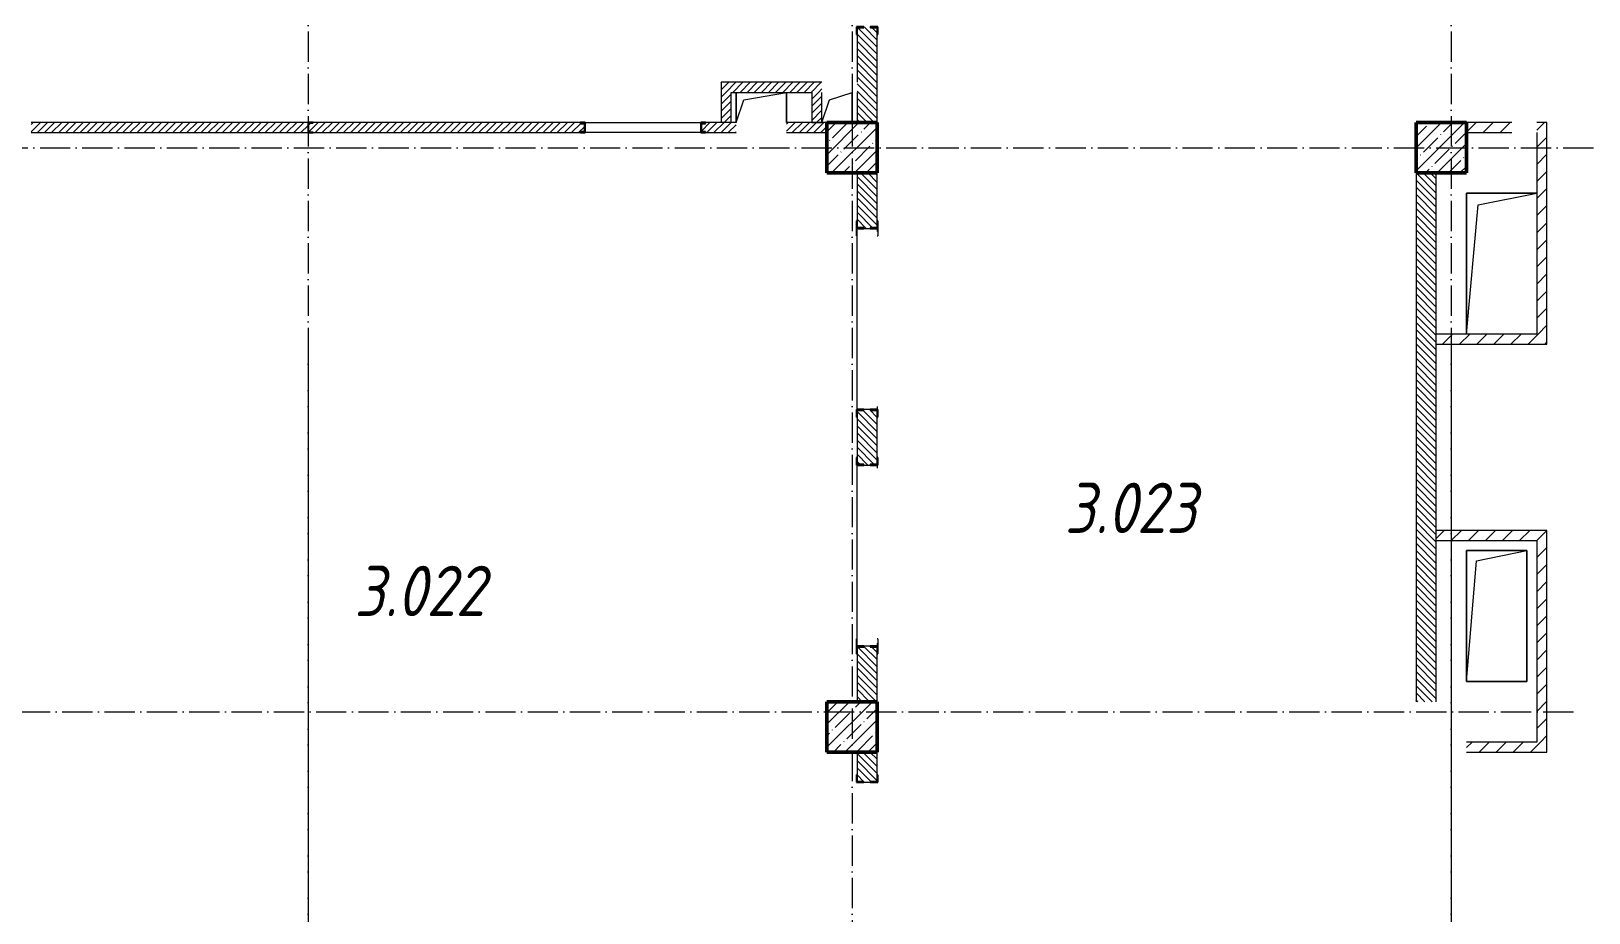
# Model space of a CAD drawing. Header units: millimetres. Extents: x -401725 to 250493, y 305116 to 802890.
# Drawn here: x 217429 to 232895, y 503351 to 512105 of the extents above; entities that cross this region are included whole.
import ezdxf

# ---------------------------------------------------------------- set-up
doc = ezdxf.new("R2010")
doc.units = ezdxf.units.MM
doc.linetypes.add('50_200_ШТРИХ_1Т_ш5_п1_п1_', pattern=[700, 500, -100, 0, -100])
for name, color, linetype, lineweight in [('A-FLOR-____-OTLN', 7, 'Continuous', 9), ('A-GENM-____-MCUT', 7, 'Continuous', 25), ('A-GENM-____-OTLN', 7, 'Continuous', 9), ('A-GENM-____-OTLN-1', 7, 'Continuous', 25), ('A-WALL-____-MCUT', 7, 'Continuous', 13), ('A-WALL-____-PATT-1', 7, 'Continuous', 9), ('A-WALL-FNSH-MCUT-1', 7, 'Continuous', 9), ('I-WALL-____-OTLN', 7, 'Continuous', 9), ('S-COLS-____-MCUT', 7, 'Continuous', 50), ('S-COLS-____-OTLN', 7, 'Continuous', 9), ('S-GRID-____-OTLN-1', 7, '50_200_ШТРИХ_1Т_ш5_п1_п1_', 9), ('Марки помещений', 7, 'Continuous', 9)]:
    doc.layers.add(name, color=color, linetype=linetype, lineweight=lineweight)
doc.styles.add('ISOCPEUR_I_2', font='isocpeui.ttf', dxfattribs={"width": 0.85, "height": 2.3})
pattern_1 = [(45, (142429.057, 459015.94), (-35.35534, 35.35534), [])]
pattern_2 = [(135, (142429.057, 459015.94), (-35.35534, -35.35534), [])]
pattern_3 = [(45, (142429.06, 459015.94), (-84.85281, 84.85281), [])]

# ---------------------------------------------------------------- blocks, each defined once
blk = doc.blocks.new('BSC_Колонна _Прямоугольная - 500х500-V36-АР1_План отверстий 3 этажа в осях 1-64_Ю-ЯЯ')
at = {"layer": 'S-COLS-____-OTLN'}
h = blk.add_hatch(dxfattribs=at)
h.set_pattern_fill('FP_44', color=256, style=0, pattern_type=2)
h.set_pattern_definition([(45, (-89000, -51931.04), (-114.04925, 114.04925), []), (45, (-88885.95, -51931.04), (-114.04925, 114.04925), [201.613, -40.323, 3.353, -36.97])])
h.paths.add_polyline_path([(-250, -250), (250, -250), (250, 250), (-250, 250)], flags=0)
at = {"layer": 'S-COLS-____-MCUT'}
for p, q in [((250, 250), (-250, 250)), ((-250, 250), (-250, -250)), ((250, -250), (250, 250)), ((-250, -250), (250, -250))]:
    blk.add_line(p, q, dxfattribs=at)
blk = doc.blocks.new('BSC_Колонна _Прямоугольная - 500х500-V37-АР1_План отверстий 3 этажа в осях 1-64_Ю-ЯЯ')
at = {"layer": 'S-COLS-____-OTLN'}
h = blk.add_hatch(dxfattribs=at)
h.set_pattern_fill('FP_45', color=256, style=0, pattern_type=2)
h.set_pattern_definition([(45, (-83150, -51931.04), (-114.04925, 114.04925), []), (45, (-83035.95, -51931.04), (-114.04925, 114.04925), [201.613, -40.323, 3.353, -36.97])])
h.paths.add_polyline_path([(-250, -250), (250, -250), (250, 250), (-250, 250)], flags=0)
at = {"layer": 'S-COLS-____-MCUT'}
for p, q in [((250, 250), (-250, 250)), ((-250, 250), (-250, -250)), ((250, -250), (250, 250)), ((-250, -250), (250, -250))]:
    blk.add_line(p, q, dxfattribs=at)
blk = doc.blocks.new('BSC_Колонна _Прямоугольная - 500х500-V55-АР1_План отверстий 3 этажа в осях 1-64_Ю-ЯЯ')
at = {"layer": 'S-COLS-____-OTLN'}
h = blk.add_hatch(dxfattribs=at)
h.set_pattern_fill('FP_63', color=256, style=0, pattern_type=2)
h.set_pattern_definition([(45, (-83150, -46181.04), (-114.04925, 114.04925), []), (45, (-83035.95, -46181.04), (-114.04925, 114.04925), [201.613, -40.323, 3.353, -36.97])])
h.paths.add_polyline_path([(-250, -250), (250, -250), (250, 250), (-250, 250)], flags=0)
at = {"layer": 'S-COLS-____-MCUT'}
for p, q in [((250, 250), (-250, 250)), ((-250, 250), (-250, -250)), ((250, -250), (250, 250)), ((-250, -250), (250, -250))]:
    blk.add_line(p, q, dxfattribs=at)
blk = doc.blocks.new('154_Стойка_СКБ_Швеллер - СМ-2180_100-28278414-АР1_План отверстий 3 этажа в осях 1-64_Ю-ЯЯ')
at = {"layer": 'A-GENM-____-MCUT'}
for p, q in [((171, 50), (125, 50)), ((125, 50), (125, -50)), ((129.5, 42.4), (171, 42.4)), ((129.5, -42.4), (129.5, 42.4)), ((171, 42.4), (171, 50)), ((125, -50), (171, -50)), ((171, -42.4), (129.5, -42.4)), ((171, -50), (171, -42.4))]:
    blk.add_line(p, q, dxfattribs=at)
blk = doc.blocks.new('154_Фахверк_СКБ_Швеллер - Тип_100_3380-28543384-АР1_План отверстий 3 этажа в осях 1-64_Ю-ЯЯ')
at = {"layer": 'A-GENM-____-MCUT'}
for p, q in [((175, 50), (125, 50)), ((125, 50), (125, -50)), ((128, 47), (175, 47)), ((128, -47), (128, 47)), ((175, 47), (175, 50)), ((125, -50), (175, -50)), ((175, -47), (128, -47)), ((175, -50), (175, -47))]:
    blk.add_line(p, q, dxfattribs=at)
blk = doc.blocks.new('154_Стойка_СКБ_Уголок - СМ-2180_200-28268025-АР1_План отверстий 3 этажа в осях 1-64_Ю-ЯЯ')
at = {"layer": 'A-GENM-____-MCUT'}
for p, q in [((125, 156), (125, 81)), ((200, 156), (125, 156)), ((200, 150), (200, 156)), ((125, 81), (131, 81)), ((131, 19), (125, 19)), ((125, 19), (125, -56)), ((131, 81), (131, 150)), ((131, 150), (200, 150)), ((131, -50), (131, 19)), ((125, -56), (200, -56)), ((200, -50), (131, -50)), ((200, -56), (200, -50))]:
    blk.add_line(p, q, dxfattribs=at)
blk = doc.blocks.new('Фахверк_СКБ_Уголок - 200_3960-28268576-АР1_План отверстий 3 этажа в осях 1-64_Ю-ЯЯ')
at = {"layer": 'A-GENM-____-MCUT'}
for p, q in [((200, 156), (125, 156)), ((125, 156), (125, 81)), ((200, 150), (200, 156)), ((125, 81), (131, 81)), ((131, 19), (125, 19)), ((125, 19), (125, -56)), ((131, 81), (131, 150)), ((131, 150), (200, 150)), ((131, -50), (131, 19)), ((125, -56), (200, -56)), ((200, -50), (131, -50)), ((200, -56), (200, -50))]:
    blk.add_line(p, q, dxfattribs=at)
blk = doc.blocks.new('АР_Перемычка - АР_Перемычка-28729843-АР1_План отверстий 3 этажа в осях 1-64_Ю-ЯЯ')
at = {"layer": 'A-GENM-____-OTLN'}
blk.add_line((-400, -100), (-392, -100), dxfattribs=at)
blk = doc.blocks.new('Фахверк_СКБ_Уголок - 200_3550-28267367-АР1_План отверстий 3 этажа в осях 1-64_Ю-ЯЯ')
at = {"layer": 'A-GENM-____-MCUT'}
for p, q in [((200, 156), (125, 156)), ((125, 156), (125, 81)), ((200, 150), (200, 156)), ((125, 81), (131, 81)), ((131, 19), (125, 19)), ((125, 19), (125, -56)), ((131, 81), (131, 150)), ((131, 150), (200, 150)), ((131, -50), (131, 19)), ((125, -56), (200, -56)), ((200, -50), (131, -50)), ((200, -56), (200, -50))]:
    blk.add_line(p, q, dxfattribs=at)
blk = doc.blocks.new('154_Стойка_СКБ_Уголок - СМ-2480_200-28346303-АР1_План отверстий 3 этажа в осях 1-64_Ю-ЯЯ')
at = {"layer": 'A-GENM-____-MCUT'}
for p, q in [((125, 156), (125, 81)), ((200, 156), (125, 156)), ((200, 150), (200, 156)), ((125, 81), (131, 81)), ((131, 19), (125, 19)), ((125, 19), (125, -56)), ((131, 81), (131, 150)), ((131, 150), (200, 150)), ((131, -50), (131, 19)), ((125, -56), (200, -56)), ((200, -50), (131, -50)), ((200, -56), (200, -50))]:
    blk.add_line(p, q, dxfattribs=at)
blk = doc.blocks.new('Стойка_Влож_Полоса боковая - Полоса-V164-АР1_План отверстий 3 этажа в осях 1-64_Ю-ЯЯ')
at = {"layer": 'A-GENM-____-OTLN'}
for p, q in [((-5, 60), (0, 60)), ((-5, -60), (-5, 60)), ((0, 31), (0, -31)), ((0, -60), (-5, -60))]:
    blk.add_line(p, q, dxfattribs=at)
blk = doc.blocks.new('Стойка_Влож_Уголок_Опорный - Уголок-28213941-АР1_План отверстий 3 этажа в осях 1-64_Ю-ЯЯ')
at = {"layer": 'A-GENM-____-OTLN'}
for p, q in [((-212, -6), (-212, 0)), ((0, 0), (0, -6)), ((-212, -75), (-212, -6)), ((-212, -6), (-206, -6)), ((-212, -75), (-206, -75)), ((-6, -6), (0, -6)), ((-6, -75), (0, -75)), ((0, -6), (0, -75))]:
    blk.add_line(p, q, dxfattribs=at)
blk = doc.blocks.new('AR_Отверстие прямоугольное _в плите_ - AR_Отверстие прямоугольное _в плите_-30459267-АР1_План отверстий 3 этажа в осях 1-64_Ю-ЯЯ')
at = {"layer": 'A-GENM-____-OTLN'}
for p, q in [((-250, 150), (-250, -150)), ((-250, -150), (-175, 75)), ((-175, 75), (250, 150)), ((250, -150), (250, 150))]:
    blk.add_line(p, q, dxfattribs=at)
blk = doc.blocks.new('AR_Отверстие прямоугольное _в плите_ - AR_Отверстие прямоугольное _в плите_-30552542-АР1_План отверстий 3 этажа в осях 1-64_Ю-ЯЯ')
at = {"layer": 'A-GENM-____-OTLN'}
for p, q in [((350, 700), (-350, 700)), ((-350, 700), (-350, -700)), ((-233, 583), (350, 700)), ((-350, -700), (-233, 583))]:
    blk.add_line(p, q, dxfattribs=at)
blk = doc.blocks.new('AR_Отверстие прямоугольное _в плите_ - AR_Отверстие прямоугольное _в плите_-30552544-АР1_План отверстий 3 этажа в осях 1-64_Ю-ЯЯ')
at = {"layer": 'A-GENM-____-OTLN'}
for p, q in [((300, 650), (-300, 650)), ((-300, 650), (-300, -650)), ((-200, 550), (300, 650)), ((300, -650), (300, 650)), ((-300, -650), (-200, 550)), ((-300, -650), (300, -650))]:
    blk.add_line(p, q, dxfattribs=at)
blk = doc.blocks.new('AR_Отверстие прямоугольное _в плите_ - AR_Отверстие прямоугольное _в плите_-30459338-АР1_План отверстий 3 этажа в осях 1-64_Ю-ЯЯ')
at = {"layer": 'A-GENM-____-OTLN'}
for p, q in [((-150, -150), (-75, 75)), ((-75, 75), (150, 150)), ((150, -150), (150, 150))]:
    blk.add_line(p, q, dxfattribs=at)

msp = doc.modelspace()

# ---------------------------------------------------------------- hatches: boundary and pattern name
at = {"layer": 'A-WALL-____-PATT-1'}
h = msp.add_hatch(dxfattribs=at)
h.set_pattern_fill('FP_9', color=256, style=0, pattern_type=2)
h.set_pattern_definition(pattern_2)
h.paths.add_polyline_path([(225829.0567, 511196.983), (225829.0567, 512140.983), (225760.0567, 512140.983), (225760.0567, 512146.983), (225698.0567, 512146.983), (225698.0567, 512140.983), (225629.0567, 512140.983), (225629.0567, 511196.983)], flags=0)
h.paths.add_polyline_path([(225760.0567, 513296.983), (225760.0567, 513302.983), (225829.0567, 513302.983), (225829.0567, 513711.983), (225629.0567, 513711.983), (225629.0567, 513302.983), (225698.0567, 513302.983), (225698.0567, 513296.983)], flags=0)
h.paths.add_polyline_path([(225629.0567, 513961.983), (225829.0567, 513961.983), (225829.0567, 514196.983), (225629.0567, 514196.983)], flags=0)
h = msp.add_hatch(dxfattribs=at)
h.set_pattern_fill('FP_8', color=256, style=0, pattern_type=2)
h.set_pattern_definition(pattern_1)
h.paths.add_polyline_path([(225179.0567, 511496.983), (225279.0567, 511496.983), (225279.0567, 511596.983), (224279.0567, 511596.983), (224279.0567, 511496.983), (224379.0567, 511496.983)], flags=0)
h = msp.add_hatch(dxfattribs=at)
h.set_pattern_fill('FP_8', color=256, style=0, pattern_type=2)
h.set_pattern_definition(pattern_1)
h.paths.add_polyline_path([(224379.0567, 511196.983), (224379.0567, 511496.983), (224279.0567, 511496.983), (224279.0567, 511196.983)], flags=0)
h = msp.add_hatch(dxfattribs=at)
h.set_pattern_fill('FP_8', color=256, style=0, pattern_type=2)
h.set_pattern_definition(pattern_1)
h.paths.add_polyline_path([(225279.0567, 511196.983), (225279.0567, 511496.983), (225179.0567, 511496.983), (225179.0567, 511196.983)], flags=0)
h = msp.add_hatch(dxfattribs=at)
h.set_pattern_fill('FP_8', color=256, style=0, pattern_type=2)
h.set_pattern_definition(pattern_1)
h.paths.add_polyline_path([(224329.0567, 511096.983), (224329.0567, 511196.983), (224125.0567, 511196.983), (224125.0567, 511189.383), (224083.5567, 511189.383), (224083.5567, 511104.583), (224125.0567, 511104.583), (224125.0567, 511096.983)], flags=0)
h.paths.add_polyline_path([(222883.0567, 511096.983), (222883.0567, 511104.583), (222924.5567, 511104.583), (222924.5567, 511189.383), (222883.0567, 511189.383), (222883.0567, 511196.983), (220229.0567, 511196.983), (220229.0567, 511193.983), (220182.0567, 511193.983), (220182.0567, 511099.983), (220229.0567, 511099.983), (220229.0567, 511096.983)], flags=0)
h.paths.add_polyline_path([(220179.0567, 511096.983), (220179.0567, 511196.983), (217429.0567, 511196.983), (217429.0567, 511096.983), (218415.9952, 511096.983)], flags=0)
h = msp.add_hatch(dxfattribs=at)
h.set_pattern_fill('FP_8', color=256, style=0, pattern_type=2)
h.set_pattern_definition(pattern_1)
h.paths.add_polyline_path([(225329.0567, 511096.983), (225329.0567, 511196.983), (224929.0567, 511196.983), (224929.0567, 511096.983)], flags=0)
h.paths.add_polyline_path([(224429.0567, 511096.983), (224429.0567, 511196.983), (224329.0567, 511196.983), (224329.0567, 511096.983)], flags=0)
h = msp.add_hatch(dxfattribs=at)
h.set_pattern_fill('FP_7', color=256, style=0, pattern_type=2)
h.set_pattern_definition(pattern_3)
h.paths.add_polyline_path([(232129.0567, 511096.983), (232129.0567, 511196.983), (231679.0567, 511196.983), (231679.0567, 511096.983)], flags=0)
h.paths.add_polyline_path([(232379.0567, 511096.983), (232479.0567, 511096.983), (232479.0567, 511196.983), (232379.0567, 511196.983)], flags=0)
h = msp.add_hatch(dxfattribs=at)
h.set_pattern_fill('FP_7', color=256, style=0, pattern_type=2)
h.set_pattern_definition(pattern_3)
h.paths.add_polyline_path([(232379.0567, 509096.983), (232479.0567, 509096.983), (232479.0567, 511096.983), (232379.0567, 511096.983)], flags=0)
h = msp.add_hatch(dxfattribs=at)
h.set_pattern_fill('FP_9', color=256, style=0, pattern_type=2)
h.set_pattern_definition(pattern_2)
h.paths.add_polyline_path([(225829.0567, 505446.983), (225829.0567, 505990.983), (225760.0567, 505990.983), (225760.0567, 505996.983), (225698.0567, 505996.983), (225698.0567, 505990.983), (225629.0567, 505990.983), (225629.0567, 505446.983), (225789.0567, 505446.983)], flags=0)
h.paths.add_polyline_path([(225698.0567, 507796.983), (225760.0567, 507796.983), (225760.0567, 507802.983), (225829.0567, 507802.983), (225829.0567, 508340.983), (225760.0567, 508340.983), (225760.0567, 508346.983), (225698.0567, 508346.983), (225698.0567, 508340.983), (225629.0567, 508340.983), (225629.0567, 507802.983), (225698.0567, 507802.983)], flags=0)
h.paths.add_polyline_path([(225698.0567, 510146.983), (225760.0567, 510146.983), (225760.0567, 510152.983), (225829.0567, 510152.983), (225829.0567, 510696.983), (225629.0567, 510696.983), (225629.0567, 510152.983), (225698.0567, 510152.983)], flags=0)
h = msp.add_hatch(dxfattribs=at)
h.set_pattern_fill('FP_9', color=256, style=0, pattern_type=2)
h.set_pattern_definition(pattern_2)
h.paths.add_polyline_path([(231379.0567, 505446.983), (231379.0567, 510696.983), (231179.0567, 510696.983), (231179.0567, 505446.983)], flags=0)
h = msp.add_hatch(dxfattribs=at)
h.set_pattern_fill('FP_7', color=256, style=0, pattern_type=2)
h.set_pattern_definition(pattern_3)
h.paths.add_polyline_path([(231379.0567, 508996.983), (232479.0567, 508996.983), (232479.0567, 509096.983), (231379.0567, 509096.983)], flags=0)
h = msp.add_hatch(dxfattribs=at)
h.set_pattern_fill('FP_7', color=256, style=0, pattern_type=2)
h.set_pattern_definition(pattern_3)
h.paths.add_polyline_path([(232379.0567, 507046.983), (232379.0567, 507146.983), (231379.0567, 507146.983), (231379.0567, 507046.983)], flags=0)
h = msp.add_hatch(dxfattribs=at)
h.set_pattern_fill('FP_7', color=256, style=0, pattern_type=2)
h.set_pattern_definition(pattern_3)
h.paths.add_polyline_path([(232379.0567, 505046.983), (232479.0567, 505046.983), (232479.0567, 507146.983), (232379.0567, 507146.983), (232379.0567, 506552.4831)], flags=0)
h = msp.add_hatch(dxfattribs=at)
h.set_pattern_fill('FP_7', color=256, style=0, pattern_type=2)
h.set_pattern_definition(pattern_3)
h.paths.add_polyline_path([(231679.0567, 504946.983), (232479.0567, 504946.983), (232479.0567, 505046.983), (231679.0567, 505046.983)], flags=0)
h = msp.add_hatch(dxfattribs=at)
h.set_pattern_fill('FP_9', color=256, style=0, pattern_type=2)
h.set_pattern_definition(pattern_2)
h.paths.add_polyline_path([(225829.0567, 502496.983), (225829.0567, 502940.983), (225760.0567, 502940.983), (225760.0567, 502946.983), (225698.0567, 502946.983), (225698.0567, 502940.983), (225629.0567, 502940.983), (225629.0567, 502496.983), (225789.0567, 502496.983)], flags=0)
h.paths.add_polyline_path([(225698.0567, 504646.983), (225760.0567, 504646.983), (225760.0567, 504652.983), (225829.0567, 504652.983), (225829.0567, 504946.983), (225629.0567, 504946.983), (225629.0567, 504652.983), (225698.0567, 504652.983)], flags=0)

# ---------------------------------------------------------------- linework, layer by layer
at = {"layer": 'A-FLOR-____-OTLN'}
for p, q in [((224429.0567, 511196.983), (224429.0567, 511496.983)), ((224929.0567, 511496.983), (224929.0567, 511196.983)), ((225579.0567, 511496.983), (225579.0567, 511196.983)), ((231679.0567, 510496.983), (232379.0567, 510496.983)), ((231679.0567, 509096.983), (231679.0567, 510496.983)), ((231679.0567, 506946.983), (232279.0567, 506946.983)), ((231679.0567, 505646.983), (231679.0567, 506946.983)), ((232279.0567, 506946.983), (232279.0567, 505646.983)), ((232279.0567, 505646.983), (231679.0567, 505646.983))]:
    msp.add_line(p, q, dxfattribs=at)
at = {"layer": 'A-WALL-____-MCUT'}
for p, q in [((225629.0567, 512071.983), (225629.0567, 511596.983)), ((225829.0567, 511196.983), (225829.0567, 512071.983)), ((225629.0567, 511496.983), (225629.0567, 511196.983)), ((225629.0567, 510696.983), (225629.0567, 510221.983)), ((225829.0567, 510221.983), (225829.0567, 510696.983)), ((231179.0567, 510696.983), (231179.0567, 505446.983)), ((231379.0567, 505446.983), (231379.0567, 510696.983)), ((225629.0567, 508271.983), (225629.0567, 507871.983)), ((225760.0567, 508346.983), (225698.0567, 508346.983)), ((225829.0567, 507871.983), (225829.0567, 508271.983)), ((225698.0567, 507796.983), (225760.0567, 507796.983)), ((225629.0567, 505921.983), (225629.0567, 505446.983)), ((225829.0567, 505446.983), (225829.0567, 505921.983)), ((225629.0567, 504946.983), (225629.0567, 504721.983)), ((225829.0567, 504721.983), (225829.0567, 504946.983)), ((225698.0567, 504646.983), (225760.0567, 504646.983))]:
    msp.add_line(p, q, dxfattribs=at)
at = {"layer": 'A-WALL-FNSH-MCUT-1'}
for p, q in [((225279.0567, 511596.983), (224279.0567, 511596.983)), ((224279.0567, 511596.983), (224279.0567, 511196.983)), ((224379.0567, 511496.983), (225179.0567, 511496.983)), ((224379.0567, 511196.983), (224379.0567, 511496.983)), ((225179.0567, 511496.983), (225179.0567, 511196.983)), ((225279.0567, 511196.983), (225279.0567, 511496.983)), ((220179.0567, 511196.983), (217429.0567, 511196.983)), ((222883.0567, 511196.983), (220229.0567, 511196.983)), ((224429.0567, 511196.983), (224125.0567, 511196.983)), ((225329.0567, 511196.983), (224929.0567, 511196.983)), ((225179.0567, 511196.983), (225279.0567, 511196.983)), ((232129.0567, 511196.983), (231679.0567, 511196.983)), ((232479.0567, 511196.983), (232379.0567, 511196.983)), ((232479.0567, 508996.983), (232479.0567, 511196.983)), ((217429.0567, 511096.983), (220179.0567, 511096.983)), ((220229.0567, 511096.983), (222883.0567, 511096.983)), ((224125.0567, 511096.983), (224429.0567, 511096.983)), ((224929.0567, 511096.983), (225329.0567, 511096.983)), ((231679.0567, 511096.983), (232129.0567, 511096.983)), ((232379.0567, 511096.983), (232379.0567, 509096.983)), ((232379.0567, 509096.983), (231379.0567, 509096.983)), ((231379.0567, 508996.983), (232479.0567, 508996.983)), ((232479.0567, 507146.983), (231379.0567, 507146.983)), ((232479.0567, 504946.983), (232479.0567, 507146.983)), ((231379.0567, 507046.983), (232379.0567, 507046.983)), ((232379.0567, 507046.983), (232379.0567, 505046.983)), ((232379.0567, 505046.983), (231679.0567, 505046.983)), ((231679.0567, 504946.983), (232479.0567, 504946.983))]:
    msp.add_line(p, q, dxfattribs=at)
at = {"layer": 'I-WALL-____-OTLN'}
for p, q in [((222929.0567, 511196.983), (224079.0567, 511196.983)), ((224079.0567, 511096.983), (222929.0567, 511096.983)), ((225629.0567, 508346.983), (225629.0567, 510146.983)), ((225829.0567, 510146.983), (225829.0567, 510116.983)), ((225829.0567, 508376.983), (225829.0567, 508346.983)), ((225629.0567, 505996.983), (225629.0567, 507796.983)), ((225829.0567, 507796.983), (225829.0567, 507766.983)), ((225829.0567, 506026.983), (225829.0567, 505996.983))]:
    msp.add_line(p, q, dxfattribs=at)
at = {"layer": 'S-GRID-____-OTLN-1', "color": 251, "ltscale": 0.6, "true_color": 0x636466}
for p, q in [((220179.0567, 549908.7924), (220179.0567, 498996.983)), ((225579.0567, 549908.7924), (225579.0567, 498996.983)), ((231529.0567, 549908.7924), (231529.0567, 498996.983)), ((211635.5567, 510946.983), (246503.4633, 510946.983)), ((231529.0567, 508896.9006), (231529.0567, 454533.3346)), ((209755.8272, 505346.983), (232747.844, 505346.983))]:
    msp.add_line(p, q, dxfattribs=at)
at = {"layer": 'S-GRID-____-OTLN-1', "color": 146, "ltscale": 0.6, "true_color": 0x105689}
msp.add_line((220179.0567, 508896.9006), (220179.0567, 467585.8406), dxfattribs=at)

# ---------------------------------------------------------------- block references
at = {"layer": 'A-GENM-____-OTLN'}
for name, p in [('AR_Отверстие прямоугольное _в плите_ - AR_Отверстие прямоугольное _в плите_-30459267-АР1_План отверстий 3 этажа в осях 1-64_Ю-ЯЯ', (224679.0567, 511346.983)), ('AR_Отверстие прямоугольное _в плите_ - AR_Отверстие прямоугольное _в плите_-30459338-АР1_План отверстий 3 этажа в осях 1-64_Ю-ЯЯ', (225429.0567, 511346.983)), ('AR_Отверстие прямоугольное _в плите_ - AR_Отверстие прямоугольное _в плите_-30552542-АР1_План отверстий 3 этажа в осях 1-64_Ю-ЯЯ', (232029.0567, 509796.983)), ('Стойка_Влож_Уголок_Опорный - Уголок-28213941-АР1_План отверстий 3 этажа в осях 1-64_Ю-ЯЯ', (225835.0567, 510146.983)), ('AR_Отверстие прямоугольное _в плите_ - AR_Отверстие прямоугольное _в плите_-30552544-АР1_План отверстий 3 этажа в осях 1-64_Ю-ЯЯ', (231979.0567, 506296.983))]:
    msp.add_blockref(name, p, dxfattribs=at)
for name, p, rotation in [('АР_Перемычка - АР_Перемычка-28729843-АР1_План отверстий 3 этажа в осях 1-64_Ю-ЯЯ', (225729.0567, 510146.983), 269.9999999999999), ('Стойка_Влож_Полоса боковая - Полоса-V164-АР1_План отверстий 3 этажа в осях 1-64_Ю-ЯЯ', (225729.0567, 510146.983), 89.99999999999994), ('Стойка_Влож_Уголок_Опорный - Уголок-28213941-АР1_План отверстий 3 этажа в осях 1-64_Ю-ЯЯ', (225623.0567, 505996.983), 180), ('Стойка_Влож_Полоса боковая - Полоса-V164-АР1_План отверстий 3 этажа в осях 1-64_Ю-ЯЯ', (225729.0567, 505996.983), 269.9999999999999)]:
    msp.add_blockref(name, p, dxfattribs=dict(at, rotation=rotation))
at = {"layer": 'A-GENM-____-OTLN-1'}
for name, p, rotation in [('154_Стойка_СКБ_Уголок - СМ-2180_200-28268025-АР1_План отверстий 3 этажа в осях 1-64_Ю-ЯЯ', (225679.0567, 512271.983), 269.9999999999999), ('154_Стойка_СКБ_Швеллер - СМ-2180_100-28278414-АР1_План отверстий 3 этажа в осях 1-64_Ю-ЯЯ', (223054.0567, 511146.983), 180), ('154_Стойка_СКБ_Уголок - СМ-2480_200-28346303-АР1_План отверстий 3 этажа в осях 1-64_Ю-ЯЯ', (225779.0567, 510021.983), 89.99999999999993), ('Фахверк_СКБ_Уголок - 200_3550-28267367-АР1_План отверстий 3 этажа в осях 1-64_Ю-ЯЯ', (225679.0567, 508471.983), 269.9999999999999), ('Фахверк_СКБ_Уголок - 200_3550-28267367-АР1_План отверстий 3 этажа в осях 1-64_Ю-ЯЯ', (225779.0567, 507671.983), 89.99999999999993), ('154_Стойка_СКБ_Уголок - СМ-2480_200-28346303-АР1_План отверстий 3 этажа в осях 1-64_Ю-ЯЯ', (225679.0567, 506121.983), 269.9999999999999), ('Фахверк_СКБ_Уголок - 200_3960-28268576-АР1_План отверстий 3 этажа в осях 1-64_Ю-ЯЯ', (225779.0567, 504521.983), 89.99999999999993)]:
    msp.add_blockref(name, p, dxfattribs=dict(at, rotation=rotation))
for name, p in [('154_Фахверк_СКБ_Швеллер - Тип_100_3380-28543384-АР1_План отверстий 3 этажа в осях 1-64_Ю-ЯЯ', (220054.0567, 511146.983)), ('154_Стойка_СКБ_Швеллер - СМ-2180_100-28278414-АР1_План отверстий 3 этажа в осях 1-64_Ю-ЯЯ', (223954.0567, 511146.983))]:
    msp.add_blockref(name, p, dxfattribs=at)
at = {"layer": 'S-COLS-____-OTLN'}
for name, p in [('BSC_Колонна _Прямоугольная - 500х500-V37-АР1_План отверстий 3 этажа в осях 1-64_Ю-ЯЯ', (225579.0567, 510946.983)), ('BSC_Колонна _Прямоугольная - 500х500-V36-АР1_План отверстий 3 этажа в осях 1-64_Ю-ЯЯ', (231429.0567, 510946.983)), ('BSC_Колонна _Прямоугольная - 500х500-V55-АР1_План отверстий 3 этажа в осях 1-64_Ю-ЯЯ', (225579.0567, 505196.983))]:
    msp.add_blockref(name, p, dxfattribs=at)

# ---------------------------------------------------------------- texts
at = {"layer": 'Марки помещений', "char_height": 500, "width": 785.65375, "attachment_point": 1, "style": 'ISOCPEUR_I_2'}
for s, insert in [('3.023', (227690.8405, 507621.6032)), ('3.022', (220637.127, 506796.8483))]:
    msp.add_mtext(s, dxfattribs=dict(at, insert=insert))

doc.saveas('drawing.dxf')
